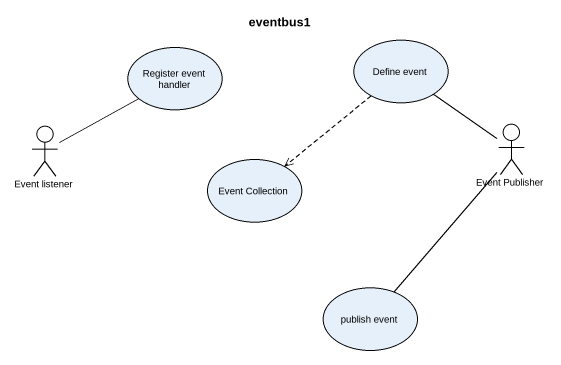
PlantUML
@startuml
title eventbus1
usecase "Register event handler" as Register_event_handler
usecase "Define event" as Define_event
actor "Event listener" as Event_listener
actor "Event Publisher" as Event_Publisher
usecase "Event Collection" as Event_Collection
usecase "publish event" as publish_event
Define_event ..> Event_Collection
Event_listener -up- Register_event_handler
Event_Publisher -up- Define_event
Event_Publisher -- publish_event
@enduml
